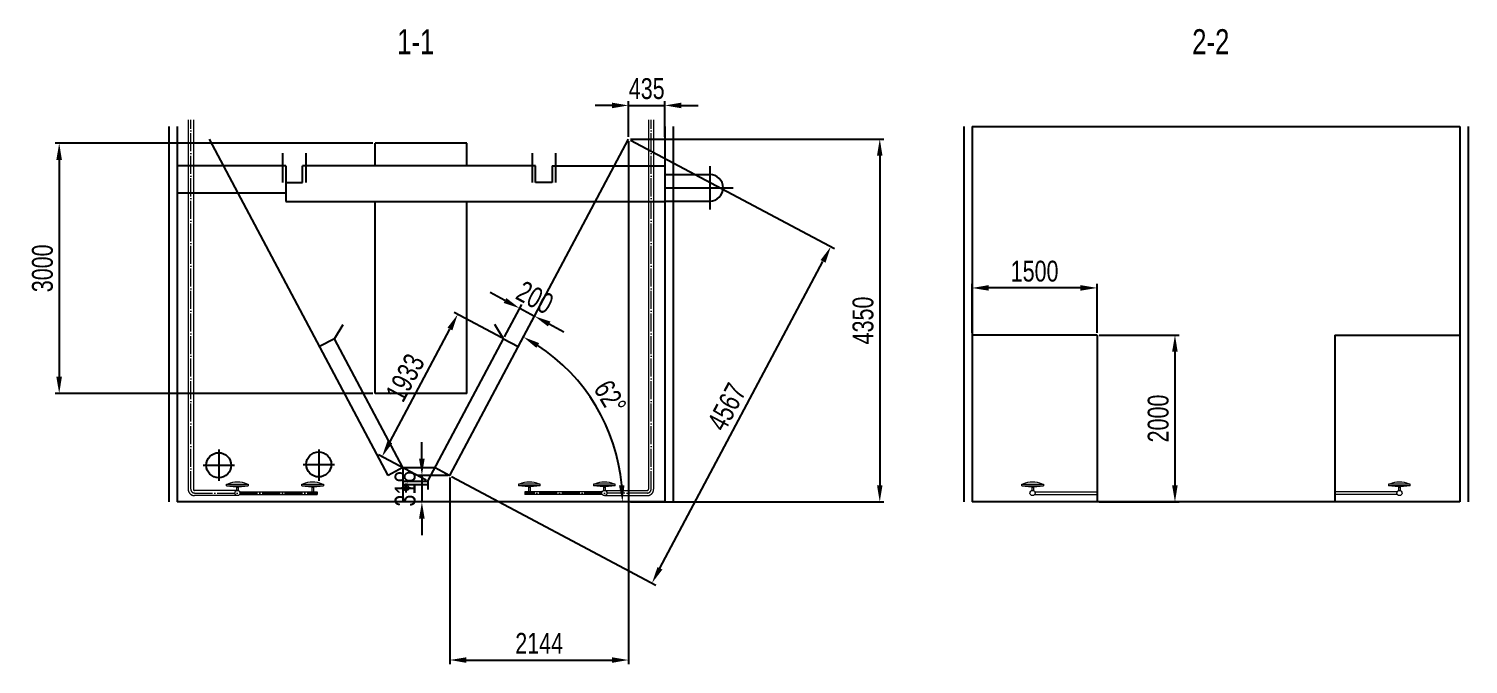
# Model space of a CAD drawing. Extents: x 151310 to 250336, y -70311 to -4848.
# Drawn here: x 211949 to 229212, y -63914 to -56298 of the extents above; entities that cross this region are included whole.
import ezdxf

# ---------------------------------------------------------------- set-up
doc = ezdxf.new("R2010")
doc.units = 0
doc.header["$LTSCALE"] = 300
doc.header["$MEASUREMENT"] = 0
doc.linetypes.add('ACAD_ISO04W100', pattern=[30, 24, -3, 0, -3])
for name, color, linetype in [('0_ANNOT_Dimensions', 15, 'CONTINUOUS'), ('1', 7, 'CONTINUOUS'), ('Pipes', 1, 'CONTINUOUS'), ('лотки', 3, 'CONTINUOUS'), ('нерж конструкции', 110, 'CONTINUOUS'), ('Трубы', 1, 'CONTINUOUS')]:
    doc.layers.add(name, color=color, linetype=linetype)
doc.layers.add('воздух', color=140, linetype='CONTINUOUS', lineweight=15)
doc.styles.add('MONARCH', font='monarch', dxfattribs={"width": 0.77})
doc.styles.add('MONARCH0', font='monarch0.shx', dxfattribs={"width": 0.77})
doc.dimstyles.get("Standard").update_dxf_attribs({"dimtxt": 3, "dimasz": 3, "dimexe": 2.5, "dimexo": 2.5, "dimgap": 1.5, "dimtad": 0, "dimtih": 1, "dimtoh": 1, "dimdec": 0, "dimzin": 0, "dimdsep": 46, "dimtxsty": 'MONARCH0', "dimcen": -3, "dimdle": 1.25, "dimadec": 0, "dimazin": 0, "dimtfac": 0.75, "dimtdec": 0, "dimtofl": 0, "dimtmove": 2, "dimatfit": 3, "dimfxl": 1, "dimtvp": 1.5, "dimtolj": 1, "dimtzin": 0, "dimarcsym": 0})

# ---------------------------------------------------------------- blocks, each defined once
blk = doc.blocks.new('*D172')
at = {"layer": '0_ANNOT_Dimensions', "color": 0, "lineweight": -2, "ltscale": 0.4, "transparency": 16777216}
for p, q in [((216664, -61452), (216664, -61252)), ((216664, -61652), (216664, -61969)), ((216664, -62169), (216664, -62369))]:
    blk.add_line(p, q, dxfattribs=at)
at = {"layer": '0_ANNOT_Dimensions', "lineweight": -2, "ltscale": 0.4, "transparency": 16777216}
for p, q in [((216973, -61652), (216614, -61652)), ((216973, -61969), (216614, -61969))]:
    blk.add_line(p, q, dxfattribs=at)
at = {"layer": '0_ANNOT_Dimensions', "color": 0, "ltscale": 0.4, "transparency": 16777216}
for points in [[(216630, -61452), (216697, -61452), (216664, -61652)], [(216630, -62169), (216697, -62169), (216664, -61969)]]:
    blk.add_solid(points, dxfattribs=at)
at = {"layer": '0_ANNOT_Dimensions', "ltscale": 0.4, "transparency": 16777216, "insert": (216464, -61810), "char_height": 250, "attachment_point": 5, "rotation": 90, "style": 'MONARCH0'}
blk.add_mtext('\\A1;318', dxfattribs=at)
blk = doc.blocks.new('*D173')
at = {"layer": '0_ANNOT_Dimensions', "lineweight": -2, "ltscale": 0.4, "transparency": 16777216}
for p, q in [((219164, -57631), (221612, -58933)), ((217020, -61663), (219468, -62965))]:
    blk.add_line(p, q, dxfattribs=at)
at = {"layer": '0_ANNOT_Dimensions', "color": 0, "lineweight": -2, "ltscale": 0.4, "transparency": 16777216}
blk.add_line((219518, -62765), (221474, -59086), dxfattribs=at)
at = {"layer": '0_ANNOT_Dimensions', "color": 0, "ltscale": 0.4, "transparency": 16777216}
for points in [[(221445, -59070), (221504, -59101), (221568, -58909)], [(219489, -62749), (219548, -62780), (219424, -62941)]]:
    blk.add_solid(points, dxfattribs=at)
at = {"layer": '0_ANNOT_Dimensions', "ltscale": 0.4, "transparency": 16777216, "insert": (220320, -60831), "char_height": 250, "attachment_point": 5, "rotation": 62, "style": 'MONARCH0'}
blk.add_mtext('\\A1;4567', dxfattribs=at)
blk = doc.blocks.new('*D174')
at = {"layer": '0_ANNOT_Dimensions', "color": 0, "lineweight": -2, "ltscale": 0.4, "transparency": 16777216}
blk.add_arc((216829, -61969), 2240, 5.1181, 56.8819, dxfattribs=at)
at = {"layer": '0_ANNOT_Dimensions', "color": 0, "ltscale": 0.4, "transparency": 16777216}
for points in [[(218036, -60122), (218070, -60065), (217881, -59992)], [(219093, -61768), (219027, -61771), (219069, -61969)]]:
    blk.add_solid(points, dxfattribs=at)
at = {"layer": '0_ANNOT_Dimensions', "ltscale": 0.4, "transparency": 16777216, "insert": (218921, -60713), "char_height": 250, "attachment_point": 5, "rotation": 301, "style": 'MONARCH0'}
blk.add_mtext('\\A1;62°', dxfattribs=at)
blk = doc.blocks.new('*D175')
at = {"layer": '0_ANNOT_Dimensions', "color": 0, "lineweight": -2, "ltscale": 0.4, "transparency": 16777216}
for p, q in [((217660, -59554), (217484, -59460)), ((217837, -59648), (218014, -59742)), ((218190, -59836), (218367, -59930))]:
    blk.add_line(p, q, dxfattribs=at)
at = {"layer": '0_ANNOT_Dimensions', "lineweight": -2, "ltscale": 0.4, "transparency": 16777216}
for p, q in [((217655, -59990), (217861, -59604)), ((217832, -60084), (218037, -59698))]:
    blk.add_line(p, q, dxfattribs=at)
at = {"layer": '0_ANNOT_Dimensions', "color": 0, "ltscale": 0.4, "transparency": 16777216}
for points in [[(217676, -59525), (217645, -59584), (217837, -59648)], [(218206, -59807), (218175, -59865), (218014, -59742)]]:
    blk.add_solid(points, dxfattribs=at)
at = {"layer": '0_ANNOT_Dimensions', "ltscale": 0.4, "transparency": 16777216, "insert": (218019, -59519), "char_height": 250, "attachment_point": 5, "rotation": 332, "style": 'MONARCH0'}
blk.add_mtext('\\A1;200', dxfattribs=at)
blk = doc.blocks.new('*D176')
at = {"layer": '0_ANNOT_Dimensions', "lineweight": -2, "ltscale": 0.4, "transparency": 16777216}
for p, q in [((217621, -60001), (217050, -59697)), ((216714, -61708), (216142, -61404))]:
    blk.add_line(p, q, dxfattribs=at)
at = {"layer": '0_ANNOT_Dimensions', "color": 0, "lineweight": -2, "ltscale": 0.4, "transparency": 16777216}
blk.add_line((216280, -61251), (217000, -59897), dxfattribs=at)
at = {"layer": '0_ANNOT_Dimensions', "color": 0, "ltscale": 0.4, "transparency": 16777216}
for points in [[(216970, -59881), (217029, -59912), (217094, -59720)], [(216251, -61235), (216309, -61266), (216186, -61427)]]:
    blk.add_solid(points, dxfattribs=at)
at = {"layer": '0_ANNOT_Dimensions', "ltscale": 0.4, "transparency": 16777216, "insert": (216463, -60480), "char_height": 250, "attachment_point": 5, "rotation": 62, "style": 'MONARCH0'}
blk.add_mtext('\\A1;1933', dxfattribs=at)
blk = doc.blocks.new('*D177')
at = {"layer": '0_ANNOT_Dimensions', "lineweight": -2, "ltscale": 0.4, "transparency": 16777216}
for p, q in [((219142, -57644), (219142, -63914)), ((216998, -61677), (216998, -63914))]:
    blk.add_line(p, q, dxfattribs=at)
at = {"layer": '0_ANNOT_Dimensions', "color": 0, "lineweight": -2, "ltscale": 0.4, "transparency": 16777216}
blk.add_line((217198, -63864), (218942, -63864), dxfattribs=at)
at = {"layer": '0_ANNOT_Dimensions', "color": 0, "ltscale": 0.4, "transparency": 16777216}
for points in [[(217198, -63831), (217198, -63898), (216998, -63864)], [(218942, -63831), (218942, -63898), (219142, -63864)]]:
    blk.add_solid(points, dxfattribs=at)
at = {"layer": '0_ANNOT_Dimensions', "ltscale": 0.4, "transparency": 16777216, "insert": (218070, -63664), "char_height": 250, "attachment_point": 5, "style": 'MONARCH0'}
blk.add_mtext('\\A1;2144', dxfattribs=at)
blk = doc.blocks.new('*D180')
at = {"layer": '0_ANNOT_Dimensions', "color": 0, "lineweight": -2, "ltscale": 0.4, "transparency": 16777216}
for p, q in [((218942, -57216), (218742, -57216)), ((219142, -57216), (219577, -57216)), ((219777, -57216), (219977, -57216))]:
    blk.add_line(p, q, dxfattribs=at)
at = {"layer": '0_ANNOT_Dimensions', "lineweight": -2, "ltscale": 0.4, "transparency": 16777216}
for p, q in [((219142, -57594), (219142, -57166)), ((219577, -57594), (219577, -57166))]:
    blk.add_line(p, q, dxfattribs=at)
at = {"layer": '0_ANNOT_Dimensions', "color": 0, "ltscale": 0.4, "transparency": 16777216}
for points in [[(218942, -57183), (218942, -57250), (219142, -57216)], [(219777, -57183), (219777, -57250), (219577, -57216)]]:
    blk.add_solid(points, dxfattribs=at)
at = {"layer": '0_ANNOT_Dimensions', "ltscale": 0.4, "transparency": 16777216, "insert": (219360, -57016), "char_height": 250, "attachment_point": 5, "style": 'MONARCH0'}
blk.add_mtext('\\A1;435', dxfattribs=at)
blk = doc.blocks.new('*D181')
at = {"layer": '0_ANNOT_Dimensions', "lineweight": -2, "ltscale": 0.4, "transparency": 16777216}
for p, q in [((219167, -57619), (222205, -57619)), ((219167, -61969), (222205, -61969))]:
    blk.add_line(p, q, dxfattribs=at)
at = {"layer": '0_ANNOT_Dimensions', "color": 0, "lineweight": -2, "ltscale": 0.4, "transparency": 16777216}
blk.add_line((222155, -57819), (222155, -61769), dxfattribs=at)
at = {"layer": '0_ANNOT_Dimensions', "color": 0, "ltscale": 0.4, "transparency": 16777216}
for points in [[(222122, -57819), (222188, -57819), (222155, -57619)], [(222122, -61769), (222188, -61769), (222155, -61969)]]:
    blk.add_solid(points, dxfattribs=at)
at = {"layer": '0_ANNOT_Dimensions', "ltscale": 0.4, "transparency": 16777216, "insert": (221955, -59794), "char_height": 250, "attachment_point": 5, "rotation": 90, "style": 'MONARCH0'}
blk.add_mtext('\\A1;4350', dxfattribs=at)
blk = doc.blocks.new('*D182')
at = {"layer": '0_ANNOT_Dimensions', "lineweight": -2, "ltscale": 0.4, "transparency": 16777216}
for p, q in [((223262, -59944), (223262, -59354)), ((224762, -59944), (224762, -59354))]:
    blk.add_line(p, q, dxfattribs=at)
at = {"layer": '0_ANNOT_Dimensions', "color": 0, "lineweight": -2, "ltscale": 0.4, "transparency": 16777216}
blk.add_line((224562, -59404), (223462, -59404), dxfattribs=at)
at = {"layer": '0_ANNOT_Dimensions', "color": 0, "ltscale": 0.4, "transparency": 16777216}
for points in [[(223462, -59370), (223462, -59437), (223262, -59404)], [(224562, -59370), (224562, -59437), (224762, -59404)]]:
    blk.add_solid(points, dxfattribs=at)
at = {"layer": '0_ANNOT_Dimensions', "ltscale": 0.4, "transparency": 16777216, "insert": (224012, -59204), "char_height": 250, "attachment_point": 5, "style": 'MONARCH0'}
blk.add_mtext('\\A1;1500', dxfattribs=at)
blk = doc.blocks.new('*D183')
at = {"layer": '0_ANNOT_Dimensions', "lineweight": -2, "ltscale": 0.4, "transparency": 16777216}
for p, q in [((224787, -59969), (225745, -59969)), ((224787, -61969), (225745, -61969))]:
    blk.add_line(p, q, dxfattribs=at)
at = {"layer": '0_ANNOT_Dimensions', "color": 0, "lineweight": -2, "ltscale": 0.4, "transparency": 16777216}
blk.add_line((225695, -60169), (225695, -61769), dxfattribs=at)
at = {"layer": '0_ANNOT_Dimensions', "color": 0, "ltscale": 0.4, "transparency": 16777216}
for points in [[(225661, -60169), (225728, -60169), (225695, -59969)], [(225661, -61769), (225728, -61769), (225695, -61969)]]:
    blk.add_solid(points, dxfattribs=at)
at = {"layer": '0_ANNOT_Dimensions', "ltscale": 0.4, "transparency": 16777216, "insert": (225495, -60969), "char_height": 250, "attachment_point": 5, "rotation": 90, "style": 'MONARCH0'}
blk.add_mtext('\\A1;2000', dxfattribs=at)
blk = doc.blocks.new('*D186')
at = {"layer": '0_ANNOT_Dimensions', "lineweight": -2, "ltscale": 0.4, "transparency": 16777216}
for p, q in [((216077, -57669), (212264, -57669)), ((216077, -60669), (212264, -60669))]:
    blk.add_line(p, q, dxfattribs=at)
at = {"layer": '0_ANNOT_Dimensions', "color": 0, "lineweight": -2, "ltscale": 0.4, "transparency": 16777216}
blk.add_line((212314, -57869), (212314, -60469), dxfattribs=at)
at = {"layer": '0_ANNOT_Dimensions', "color": 0, "ltscale": 0.4, "transparency": 16777216}
for points in [[(212280, -57869), (212347, -57869), (212314, -57669)], [(212280, -60469), (212347, -60469), (212314, -60669)]]:
    blk.add_solid(points, dxfattribs=at)
at = {"layer": '0_ANNOT_Dimensions', "ltscale": 0.4, "transparency": 16777216, "insert": (212114, -59169), "char_height": 250, "attachment_point": 5, "rotation": 90, "style": 'MONARCH0'}
blk.add_mtext('\\A1;3000', dxfattribs=at)

msp = doc.modelspace()

# ---------------------------------------------------------------- linework, layer by layer
at = {"layer": '1', "ltscale": 0.4}
for p, q in [((213627.3, -57469.4), (213627.3, -61969.4)), ((213727.3, -57469.4), (213727.3, -61969.4)), ((219577.3, -57469.4), (219577.3, -61969.4)), ((219677.3, -57469.4), (219677.3, -61969.4)), ((223162, -57469.4), (223162, -61969.4)), ((223262, -57469.4), (223262, -61969.4)), ((223262, -57469.4), (229112, -57469.4)), ((229112, -57469.4), (229112, -61969.4)), ((229212, -57469.4), (229212, -61969.4)), ((224762, -59969.4), (223262, -59969.4)), ((224762, -59969.4), (224762, -61969.4)), ((227612, -59969.4), (229112, -59969.4)), ((227612, -59969.4), (227612, -61969.4)), ((219577.3, -61969.4), (213727.3, -61969.4)), ((229112, -61969.4), (223262, -61969.4))]:
    msp.add_line(p, q, dxfattribs=at)
at = {"layer": 'Pipes', "ltscale": 0.4}
for centre in [(214227.3, -61528.9), (215427.3, -61519.7)]:
    msp.add_circle(centre, 150, dxfattribs=at)
at = {"layer": 'воздух', "ltscale": 0.4}
for p, q in [((213861.1, -57389.7), (213861.1, -61817.1)), ((213923.1, -57389.7), (213923.1, -61817.1)), ((219381.4, -57389.7), (219381.4, -61817.1)), ((219443.4, -57389.7), (219443.4, -61817.1)), ((214322.3, -61775.1), (214582.3, -61775.1)), ((214322.3, -61775.1), (214442.3, -61788.1)), ((214442.3, -61788.1), (214442.3, -61832.8)), ((214442.3, -61788.1), (214462.3, -61788.1)), ((214452.3, -61775.1), (214452.3, -61801.1)), ((214462.3, -61788.1), (214582.3, -61775.1)), ((214462.3, -61788.1), (214462.3, -61832.8)), ((215222.3, -61775.1), (215482.3, -61775.1)), ((215222.3, -61775.1), (215342.3, -61788.1)), ((215342.3, -61788.1), (215342.3, -61846.1)), ((215342.3, -61788.1), (215362.3, -61788.1)), ((215352.3, -61775.1), (215352.3, -61801.1)), ((215362.3, -61788.1), (215482.3, -61775.1)), ((215362.3, -61788.1), (215362.3, -61846.1)), ((218082.3, -61775.1), (217822.3, -61775.1)), ((217942.3, -61788.1), (217822.3, -61775.1)), ((217942.3, -61788.1), (217942.3, -61846.1)), ((217962.3, -61788.1), (217942.3, -61788.1)), ((217952.3, -61775.1), (217952.3, -61801.1)), ((218082.3, -61775.1), (217962.3, -61788.1)), ((217962.3, -61788.1), (217962.3, -61846.1)), ((218982.3, -61775.1), (218722.3, -61775.1)), ((218842.3, -61788.1), (218722.3, -61775.1)), ((218842.3, -61788.1), (218842.3, -61832.8)), ((218862.3, -61788.1), (218842.3, -61788.1)), ((218852.3, -61775.1), (218852.3, -61801.1)), ((218982.3, -61775.1), (218862.3, -61788.1)), ((218862.3, -61788.1), (218862.3, -61832.8)), ((223857.1, -61775.1), (224117, -61775.1)), ((223857.1, -61775.1), (223977, -61788.1)), ((223977, -61788.1), (223977, -61832.8)), ((223977, -61788.1), (223997, -61788.1)), ((223987, -61775.1), (223987, -61801.1)), ((223997, -61788.1), (224117, -61775.1)), ((223997, -61788.1), (223997, -61832.8)), ((228517, -61775.1), (228257.1, -61775.1)), ((228377, -61788.1), (228257.1, -61775.1)), ((228377, -61788.1), (228377, -61832.8)), ((228397, -61788.1), (228377, -61788.1)), ((228387, -61775.1), (228387, -61801.1)), ((228517, -61775.1), (228397, -61788.1)), ((228397, -61788.1), (228397, -61832.8)), ((214452.3, -61831.1), (213937.1, -61831.1)), ((214452.3, -61893.1), (213937.1, -61893.1)), ((214478.8, -61846.1), (215406.8, -61846.1)), ((214478.8, -61878.1), (215406.8, -61878.1)), ((215406.8, -61846.1), (215406.8, -61878.1)), ((218825.7, -61846.1), (217897.8, -61846.1)), ((217897.8, -61846.1), (217897.8, -61878.1)), ((218825.7, -61878.1), (217897.8, -61878.1)), ((218852.3, -61831.1), (219367.4, -61831.1)), ((218852.3, -61893.1), (219367.4, -61893.1)), ((224013.6, -61846.1), (224762, -61846.1)), ((224013.6, -61878.1), (224762, -61878.1)), ((228360.5, -61846.1), (227612, -61846.1)), ((228360.5, -61878.1), (227612, -61878.1))]:
    msp.add_line(p, q, dxfattribs=at)
at = {"layer": 'воздух', "linetype": 'ACAD_ISO04W100', "ltscale": 0.03}
for p, q in [((213892.1, -61817.1), (213892.1, -57389.7)), ((219412.4, -61817.1), (219412.4, -57389.7)), ((213937.1, -61862.1), (215406.8, -61862.1)), ((219367.4, -61862.1), (217897.8, -61862.1))]:
    msp.add_line(p, q, dxfattribs=at)
at = {"layer": 'воздух', "ltscale": 0.4}
for points in [[(214322.3, -61775.1), (214322.3, -61756), (214582.3, -61756), (214582.3, -61775.1)], [(215222.3, -61775.1), (215222.3, -61756), (215482.3, -61756), (215482.3, -61775.1)], [(218082.3, -61775.1), (218082.3, -61756), (217822.3, -61756), (217822.3, -61775.1)], [(218982.3, -61775.1), (218982.3, -61756), (218722.3, -61756), (218722.3, -61775.1)], [(223857.1, -61775.1), (223857.1, -61756), (224117, -61756), (224117, -61775.1)], [(228517, -61775.1), (228517, -61756), (228257.1, -61756), (228257.1, -61775.1)]]:
    msp.add_lwpolyline(points, dxfattribs=at)
for centre in [(214452.3, -61862.1), (218852.3, -61862.1), (223987, -61862.1), (228387, -61862.1)]:
    msp.add_circle(centre, 31, dxfattribs=at)
for centre in [(214451.9, -62026.8), (215351.9, -62026.8), (217952.6, -62026.8), (218852.6, -62026.8), (223986.7, -62026.8), (228387.4, -62026.8)]:
    msp.add_arc(centre, 295.1, 66.59171, 113.40829, dxfattribs=at)
at = {"layer": 'воздух', "linetype": 'ACAD_ISO04W100', "ltscale": 0.03}
for centre, radius, start, end in [((213937.1, -61817.1), 76, 180, 270), ((213937.1, -61817.1), 45, 180, 270), ((213937.1, -61817.1), 14, 180, 270), ((219367.4, -61817.1), 45, 270, 0), ((219367.4, -61817.1), 76, 270, 0), ((219367.4, -61817.1), 14, 270, 0)]:
    msp.add_arc(centre, radius, start, end, dxfattribs=at)
at = {"layer": 'лотки', "ltscale": 0.4}
for p, q in [((214990.5, -57789.4), (214990.5, -58139.4)), ((215270.5, -57789.4), (215270.5, -58139.4)), ((217987.1, -57789.4), (217987.1, -58139.4)), ((218267.1, -57789.4), (218267.1, -58139.4)), ((215030.5, -57939.4), (213727.3, -57939.4)), ((215030.5, -57939.4), (215030.5, -58139.4)), ((215230.5, -58139.4), (215230.5, -57939.4)), ((218027.1, -57939.4), (215230.5, -57939.4)), ((218027.1, -58139.4), (218027.1, -57939.4)), ((218227.1, -57939.4), (218227.1, -58139.4)), ((218227.1, -57939.4), (219577.3, -57939.4)), ((215030.5, -58131.4), (215030.5, -58369.4)), ((215030.5, -58139.4), (215230.5, -58139.4)), ((218227.1, -58139.4), (218027.1, -58139.4)), ((215030.5, -58269.4), (213727.3, -58269.4)), ((215030.5, -58369.4), (219577.3, -58369.4))]:
    msp.add_line(p, q, dxfattribs=at)
at = {"layer": 'нерж конструкции', "ltscale": 0.4}
for p, q in [((216259.2, -61651.6), (214115.3, -57619.4)), ((216998.4, -61651.6), (219142.4, -57619.4)), ((217202.3, -57669.4), (216102.3, -57669.4)), ((216102.3, -57939.4), (216102.3, -57669.4)), ((217202.3, -57939.4), (217202.3, -57669.4)), ((216102.3, -60669.4), (216102.3, -58369.4)), ((217202.3, -60669.4), (217202.3, -58369.4)), ((215614.3, -60012.5), (215720.2, -59842.9)), ((217643.4, -60012.5), (217537.4, -59842.9)), ((215614.3, -60012.5), (215437.7, -60106.4)), ((216435.8, -61557.7), (215614.3, -60012.5)), ((216735.8, -61719.4), (217643.4, -60012.5)), ((217643.4, -60012.5), (217820, -60106.4)), ((217202.3, -60669.4), (216102.3, -60669.4)), ((216435.8, -61557.7), (216259.2, -61651.6)), ((216435.8, -61557.7), (216435.8, -61969.4)), ((216435.8, -61557.7), (216821.8, -61557.7)), ((216821.8, -61557.7), (216998.4, -61651.6)), ((216435.8, -61719.4), (216495.8, -61719.4)), ((216435.8, -61719.4), (216735.8, -61719.4)), ((216435.8, -61759.4), (216735.8, -61759.4)), ((216472.4, -61748), (216472.4, -61855.3)), ((216735.8, -61719.4), (216735.8, -61819.4)), ((216418.7, -61801.6), (216526, -61801.6))]:
    msp.add_line(p, q, dxfattribs=at)
at = {"layer": 'нерж конструкции', "ltscale": 0.4, "const_width": 5}
for points in [[(216435.8, -61719.4), (216495.8, -61719.4), (216495.8, -61759.4), (216435.8, -61759.4), (216435.8, -61719.4)], [(216675.8, -61719.4), (216735.8, -61719.4), (216735.8, -61759.4), (216675.8, -61759.4), (216675.8, -61719.4)]]:
    msp.add_lwpolyline(points, dxfattribs=at)
at = {"layer": 'нерж конструкции', "ltscale": 0.4}
msp.add_circle((216472.4, -61801.6), 30, dxfattribs=at)
at = {"layer": 'Трубы', "ltscale": 0.4}
for p, q in [((220115.7, -57942.2), (220115.7, -58464.9)), ((219577.3, -58043.5), (220115.7, -58043.5)), ((219577.3, -58203.5), (220397.1, -58203.5)), ((219577.3, -58363.5), (220115.7, -58363.5)), ((214227.3, -61341.2), (214227.3, -61716.7)), ((215427.3, -61341.2), (215427.3, -61716.7)), ((214039.5, -61528.9), (214415, -61528.9)), ((215239.5, -61519.7), (215615, -61519.7))]:
    msp.add_line(p, q, dxfattribs=at)
msp.add_arc((220115.7, -58203.5), 160, 270, 90, dxfattribs=at)

# ---------------------------------------------------------------- texts
at = {"layer": '1', "ltscale": 0.4, "char_height": 300, "attachment_point": 7, "style": 'MONARCH'}
for s, insert in [('1-1', (216366.5, -56602)), ('2-2', (225901.2, -56602))]:
    msp.add_mtext_dynamic_manual_height_columns(s, width=384.341, gutter_width=825, heights=[0], dxfattribs=dict(at, insert=insert))

# ---------------------------------------------------------------- dimensions: what is measured, and where the dimension line sits
at = {"layer": '0_ANNOT_Dimensions', "ltscale": 0.4}
for base, p1, p2, picture, middle in [((219577.3, -57216.5), (219142.4, -57619.4), (219577.3, -57619.4), '*D180', (219359.8, -57016.5)), ((219142.4, -63864.2), (216998.4, -61651.6), (219142.4, -57619.4), '*D177', (218070.4, -63664.2)), ((223262, -59403.7), (224762, -59969.4), (223262, -59969.4), '*D182', (224012, -59203.7))]:
    dim = msp.add_linear_dim(base=base, p1=p1, p2=p2, dimstyle='Standard', override={"dimscale": 50, "dimtxt": 5, "dimasz": 4, "dimexe": 1, "dimexo": 0.5, "dimtad": 1, "dimtih": 0, "dimtoh": 0, "dimcen": 0.1, "dimdle": 1, "dimclre": 256, "dimclrt": 256, "dimtfac": 1, "dimtix": 1, "dimtofl": 1, "dimtvp": 2.25}, dxfattribs=at)
    dim.commit()
    dim.dimension.update_dxf_attribs({"geometry": picture, "text_midpoint": middle})
dim = msp.add_angular_dim_2l(base=(218925, -61178.9), line1=((219577.3, -61969.4), (213727.3, -61969.4)), line2=((216998.4, -61651.6), (219142.4, -57619.4)), dimstyle='Standard', override={"dimscale": 50, "dimtxt": 5, "dimasz": 4, "dimexe": 1, "dimexo": 0.5, "dimtad": 1, "dimtih": 0, "dimtoh": 0, "dimcen": 0.1, "dimdle": 1, "dimclre": 256, "dimclrt": 256, "dimtfac": 1, "dimtix": 1, "dimtofl": 1, "dimtvp": 2.25}, dxfattribs=at)
dim.commit()
dim.dimension.update_dxf_attribs({"geometry": '*D174', "text_midpoint": (218920.6, -60712.9)})
for p1, p2, distance, picture, middle in [((216998.4, -61651.6), (219142.4, -57619.4), -2747.5, '*D173', (220319.7, -60831.4)), ((217643.4, -60012.5), (217820, -60106.4), 412.5, '*D175', (218019.2, -59518.6)), ((216735.8, -61719.4), (217643.4, -60012.5), 622.6, '*D176', (216463.3, -60479.8))]:
    dim = msp.add_aligned_dim(p1=p1, p2=p2, distance=distance, dimstyle='Standard', override={"dimscale": 50, "dimtxt": 5, "dimasz": 4, "dimexe": 1, "dimexo": 0.5, "dimtad": 1, "dimtih": 0, "dimtoh": 0, "dimcen": 0.1, "dimdle": 1, "dimclre": 256, "dimclrt": 256, "dimtfac": 1, "dimtix": 1, "dimtofl": 1, "dimtvp": 2.25}, dxfattribs=at)
    dim.commit()
    dim.dimension.update_dxf_attribs({"geometry": picture, "text_midpoint": middle})
for base, p1, p2, picture, middle in [((222155.1, -61969.4), (219142.4, -57619.4), (219142.4, -61969.4), '*D181', (221955.1, -59794.4)), ((212313.5, -60669.4), (216102.3, -57669.4), (216102.3, -60669.4), '*D186', (212113.5, -59169.4)), ((225694.7, -61969.4), (224762, -59969.4), (224762, -61969.4), '*D183', (225494.7, -60969.4)), ((216663.8, -61969.4), (216998.4, -61651.6), (216998.4, -61969.4), '*D172', (216463.8, -61810.5))]:
    dim = msp.add_linear_dim(base=base, p1=p1, p2=p2, angle=90, dimstyle='Standard', override={"dimscale": 50, "dimtxt": 5, "dimasz": 4, "dimexe": 1, "dimexo": 0.5, "dimtad": 1, "dimtih": 0, "dimtoh": 0, "dimcen": 0.1, "dimdle": 1, "dimclre": 256, "dimclrt": 256, "dimtfac": 1, "dimtix": 1, "dimtofl": 1, "dimtvp": 2.25}, dxfattribs=at)
    dim.commit()
    dim.dimension.update_dxf_attribs({"geometry": picture, "text_midpoint": middle})

doc.saveas('drawing.dxf')
